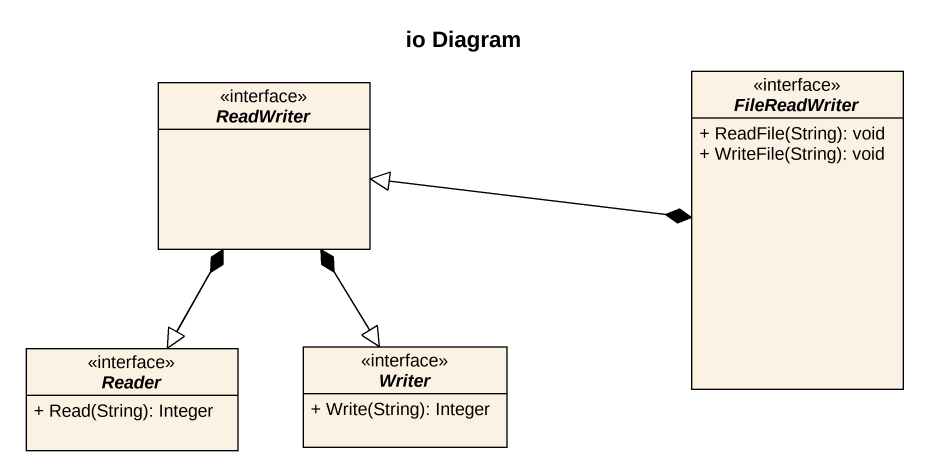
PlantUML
@startuml
title io Diagram
hide circle
hide empty members
skinparam classAttributeIconSize 0
interface ReadWriter
interface FileReadWriter {
  + ReadFile(String): void
  + WriteFile(String): void
}
interface Reader <<interface>> {
  + Read(String): Integer
}
interface Writer <<interface>> {
  + Write(String): Integer
}
ReadWriter -right-* FileReadWriter
ReadWriter --|> Reader
ReadWriter --|> Writer
FileReadWriter -left-|> ReadWriter
Reader -up-* ReadWriter
Writer -up-* ReadWriter
@enduml
